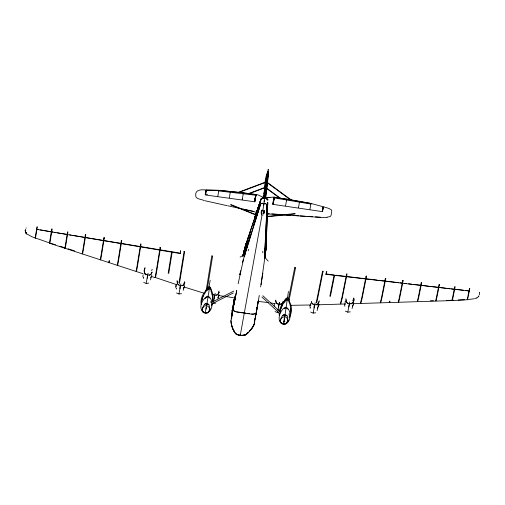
<?xml version="1.0" encoding="UTF-8"?>
<svg xmlns="http://www.w3.org/2000/svg" width="505" height="505" viewBox="0 0 505 505"><rect width="100%" height="100%" fill="white"/><g stroke="black" fill="none" stroke-linecap="round" stroke-linejoin="round"><path stroke-width="0.76" d="M261.672 210.636L261.306 211.279L261.464 210.25L261.388 213.173L261.363 210.825M278.975 312.797L279.322 315.575M279.429 313.264L279.536 315.183M36.581 229.371L180.38 253.598L180.405 250.676L180.664 251.345M180.38 253.598L180.38 253.156L81.507 236.839M380.707 302.672L381.799 298.354A97.774 3.099 -81.5 0 0 382.19 296.467L385.807 278.369M284.012 321.9L284.012 322.487M352.989 303.713L452.164 300.582L467.497 299.73L467.542 299.301M232.881 311.358L233.859 304.098L235.601 297.23M360.425 303.189L361.63 298.468A105.981 3.358 -81.5 0 0 362.072 296.353L366.119 276.077A98.469 3.125 -81.5 0 0 365.986 276.38M360.835 303.252L362.041 298.524A105.981 3.358 -81.5 0 0 362.483 296.416L366.529 276.14M340.351 303.808L341.683 298.619A116.024 3.68 -81.5 0 0 342.163 296.284L346.645 273.861M340.774 303.871L342.1 298.682A116.024 3.68 -81.5 0 0 342.586 296.347L347.068 273.925M65.246 248.252L65.77 245.405A76.312 1.225 -82.2 0 0 66.048 243.757L67.935 231.959M261.483 215.401L261.805 213.697M217.851 196.161L218.861 190.334L243.397 192.853L255.839 194.501L254.653 201.438L254.722 200.756M267.246 218.804L267.707 202.391M267.278 218.583L267.423 213.792M267.498 210.774L267.726 202.846M267.252 218.766L267.416 214.032M267.48 211.178L267.751 202.644M327.063 217.163L329.885 216.645L330.838 215.957L331.223 214.669L331.791 210.579L331.179 209.701L328.704 208.376L323.326 206.753L322.474 211.633L272.839 204.355L274.152 197.057L267.12 197.581L264.847 197.234C263.932 199.204 267.353 198.137 267.82 199.791M262.935 209.947L264.873 197.973M261.022 284.631L264.311 261.432L267.006 205.099A2.897 1.483 7.3 0 0 264.159 203.452L263.881 203.414A2.897 1.483 7.3 0 0 260.593 204.184L243.675 258.491L238.139 283.747M235.002 297.584L235.128 297.912M265.384 241.895L267.12 205.175A3.099 1.584 7.3 0 0 264.033 203.389L264.033 203.389A3.099 1.584 7.3 0 0 260.46 204.222L253.908 224.839L260.46 204.222M212.586 301.226L212.397 296.025L210.939 290.905M213.142 300.879C213.173 296.53 213.236 291.038 209.386 288.21C203.78 290.842 200.087 298.329 201.16 304.464M265.302 243.429L264.551 257.777M267.208 218.577L265.706 250.512M267.29 218.488L266.097 244.71A536.468 275.061 7.3 0 1 264.885 257.948M82.189 253.8L82.852 250.215A83.319 1.338 -82.2 0 0 83.098 248.725L85.383 234.61A75.529 1.212 -82.2 0 0 85.313 234.894M82.599 253.857L83.262 250.272A83.319 1.338 -82.2 0 0 83.508 248.782L85.793 234.667A75.529 1.212 -82.2 0 0 85.724 234.951M289.163 317.853L289.226 316.622M310.133 308.422L310.19 307.286M266.375 176.056L268.073 171.34L266.981 187.33M265.699 197.07L267.65 175.431L266.69 177.04L265.359 181.421M310.31 305.784L310.461 303.398M344.953 304.85L345.205 301.321M49.818 243.202L50.273 240.689A71.319 1.143 -82.2 0 0 50.506 239.282L52.173 228.992M176.119 286.663L176.27 284.283M265.056 254.716L264.822 257.998L265.712 249.912L264.936 257.613M265.295 251.604L265.396 250.259M265.157 254.836L265.573 249.337M108.758 262.385L108.941 261.678M35.129 238.089L35.483 236.163A64.672 1.035 -82.2 0 0 35.602 235.406L36.985 226.859M35.445 238.133L35.798 236.207A64.672 1.035 -82.2 0 0 35.918 235.45L37.301 226.903M136.091 271.236L136.994 266.463A105.981 1.698 -82.2 0 0 137.341 264.342L140.636 243.959A98.469 1.578 -82.2 0 0 140.554 244.268M155.098 277.415L176.617 284.65M155.521 277.472L156.512 272.239A116.024 1.862 -82.2 0 0 156.904 269.897L160.546 247.355A108.038 1.736 -82.2 0 0 160.451 247.684M265.643 197.165L265.561 192.165L267.656 175.431M285.577 205.743L286.802 199.039L311.017 203.464L309.956 209.278M244.571 252.588L244.685 251.155M389.273 302.224L389.671 301.1M389.683 302.287L390.081 301.163M143.597 278.482L143.666 277.674M176.403 289.024L176.472 288.216M283.753 321.319L283.715 321.622M177.097 280.546L177.305 283.589L178.997 285.382M345.925 298.733L346.133 301.769L347.825 303.568M264.904 256.723L265.138 255.006M144.758 268.647C141.678 273.88 150.711 278.217 151.98 272.069M263.812 212.706C264.096 208.716 264.317 214.044 263.761 213.104M268.243 169.554L267.846 172.672M417.307 301.327L418.159 297.982A83.319 2.645 -81.5 0 0 418.468 296.498L421.277 282.459M417.717 301.39L418.569 298.045A83.319 2.645 -81.5 0 0 418.879 296.561L421.688 282.522M261.117 199.103A3.099 1.591 7.3 0 1 264.683 198.263L264.721 197.935L263.187 197.84M144.878 268.969L145.03 267.473M109.181 262.322L109.351 261.735M243.574 254.438L243.265 254.741M264.772 257.802L265.403 252.38M234.667 298.72L234.516 298.335L233.708 302.76L234.099 301.081M435.613 300.822L436.282 298.184A76.312 2.418 -81.5 0 0 436.623 296.549L439.034 284.517M436.023 300.879L436.768 297.887A77.353 2.456 -81.5 0 0 437.033 296.612L439.445 284.574L439.249 285.205M451.906 300.33L452.486 297.988A71.319 2.26 -81.5 0 0 452.777 296.587L454.746 286.638M452.316 300.387L452.897 298.051A71.319 2.26 -81.5 0 0 453.187 296.643L455.156 286.701M265.226 254.166L265.472 251.761M100.287 259.374L100.255 259.797L101 255.663A90.584 1.452 -82.2 0 0 101.284 253.964L103.904 237.748A82.946 1.332 -82.2 0 0 103.828 238.038M100.697 259.431L100.672 259.854L101.41 255.719A90.584 1.452 -82.2 0 0 101.694 254.015L104.32 237.798M240.917 335.118A1.332 1.143 10.4 0 1 240.235 335.175L240.197 335.547L240.412 334.474M240.197 335.547L240.247 335.162M117.293 264.816L117.248 265.34L118.075 260.788A97.774 1.565 -82.2 0 0 118.385 258.888L121.333 240.696A90.212 1.446 -82.2 0 0 121.251 240.992M205.977 190.031L205.175 194.924L254.842 201.792L254.962 200.788M261.426 210.598L261.135 213.135M261.502 211.803L261.546 211.406M261.508 212.327L261.432 212.883M263.503 210.528L263.357 211.683M263.793 212.258L263.982 210.964M263.73 213.318L263.806 212.782M235.052 297.047L235.141 296.296M264.096 211.772L263.945 213.501M265.605 197.55L268.224 176.523L268.464 172.666L268.092 171.182C263.881 178.909 265.365 188.75 263.275 197.215M242.293 199.014L242.223 199.696L243.397 192.853L218.861 190.328L206.242 190.088L205.686 193.188M267.24 175.816L265.106 192.67L263.679 196.786M264.222 210.995L264.109 211.677L264.267 210.648L263.863 211.645M205.548 193.958L205.497 194.475L206.242 190.088L218.861 190.334M264.494 257.733L265.826 245.342M265.952 194.135L267.063 180.298L266.066 182.09L264.696 187.544M261.565 214.6L261.836 212.586M262.101 211.582L262.272 210.03L262.127 210.692M290.425 312.885L290.596 308.258M205.705 309.982L205.245 312.923M232.3 311.598A75.112 38.468 7.3 0 1 232.237 310.55L232.571 309.167M232.205 310.556L232.42 309.59M232.054 314.072L231.732 316.029A75.112 38.468 7.3 0 1 231.669 314.981M233.739 301.927L233.802 302.022M232.521 312.077L232.717 310.531M232.893 309.073L233.089 307.551M233.285 306.03L233.607 303.587M233.607 304.553L232.938 309.792L234.383 311.093A6.129 5.265 10.4 0 0 237.129 312.084L251.66 314.154A6.129 5.265 10.4 0 0 254.558 313.965L256.281 313.119L259.28 295.368M233.865 303.063L234.547 297.773M234.787 298.973L235.185 295.886M243.101 256.117L243.65 254.324M243.827 253.169L243.549 255.511L243.896 253.074L243.498 254.564M243.82 255.511L244.691 249.091M244.584 251.951L244.054 253.819M243.442 254.552L244.982 248.839M244.186 255.012L245.215 246.989L242.943 256.123M244.843 252.576L245.771 245.285L244.521 254.286M246.137 245.127L245.884 247.57M245.241 252.872L246.768 242.444M246.446 243.675L246.427 243.801M244.603 254.937L246.901 247.747L248.252 237.476L248.694 237.161M248.883 241.339L250.24 231.618M255.063 318.125L254.261 322.203M255.259 316.572L255.461 315.025M254.993 318.718L254.293 322.02M255.978 313.643L255.827 314.785L256.742 310.55M256.306 312.361L256.591 310.114M256.856 308.624L256.205 313.113M256.382 314.003L256.584 312.589L256.218 313.977M265.289 243.681L266.375 233.815M264.948 250.316L266.242 240.039M264.689 255.644L265.857 245.165M265.756 247.923L264.67 257.159L265.851 248.195M353.954 298.449C355.343 304.37 345.691 305.954 346.013 299.711M201.274 302.154L203.237 295.848M233.304 305.872L233.607 304.73M64.905 247.652L64.836 248.258L65.423 244.982A77.353 1.244 -82.2 0 0 65.631 243.7L67.525 231.902M322.417 210.263L322.304 211.115L323.086 206.741L311.017 203.458L274.354 197.259L286.771 199.14M264.45 258.074L264.652 256.572M264.86 255.069L265.1 253.34M234.049 300.45L233.79 302.508M234.011 300.791L233.891 301.1M26.752 233.929L25.458 232.186L25.42 229.276M233.531 304.029L233.487 305.487M233.992 300.847L234.061 300.431M272.839 204.355L272.978 203.351M322.474 211.633L322.613 210.629M244.363 251.37L244.868 249.457M264.822 257.664L265.15 255.347M287.547 297.672L288.431 291.442M210.175 280.325L209.013 286.505L209.562 286.569L209.127 290.236L206.558 306.024M264.772 197.474L265.561 192.184L263.705 196.887M265.359 193.554L265.561 192.184L265.813 192.796M273.23 203.395L273.142 204.077L274.392 197.146L273.363 202.701M49.49 242.533L49.402 243.208L49.862 240.632A71.319 1.143 -82.2 0 0 50.096 239.225L51.762 228.935M263.042 213.937L263.155 213.179M256.793 308.662L257.02 307.109M257.247 305.557L257.474 304.004M287.389 298.411C288.096 296.574 289.63 300.74 289.422 301.668M209.266 287.307C209.973 285.476 211.5 289.643 211.286 290.571M234.32 298.575L234.112 300.071L234.465 297.679M284.403 317.98L283.602 322.43M284.713 318.024L284.075 321.887L284.334 321.332M206.166 306.87L205.787 309.306M206.476 306.907L206.097 309.35M277.933 310.512L279.398 302.419L279.038 304.345L277.605 303.852L276.349 302.83L275.705 300.147M315.07 302.912L313.138 313.094L310.708 312.065M318.971 301.725C318.743 305.967 312.923 303.013 314.167 307.936M345.351 311.13L347.781 312.159L349.712 301.977M143.704 282.409L146.141 283.438L148.085 273.255M180.885 283.797L178.94 293.979L176.51 292.95M184.464 283.583C183.454 286.865 178.808 284.012 179.982 288.816M208.931 289.094L209.468 288.469M213.678 301.359L215.162 293.266M234.314 298.707L234.37 298.24M287.383 300.084L287.503 299.307C292.01 303.467 292.647 311.781 289.542 317.02M234.358 298.404L234.421 297.918M244.786 254.015L245.739 247.917M245.979 246.389L246.737 242.621M273.312 202.821L273.723 200.491M263.78 205.062L263.951 204.014M234.402 298.114L234.446 297.849M141.053 244.016L137.758 264.399A105.981 1.698 -82.2 0 1 137.404 266.52L136.489 271.475M168.197 273.237L171.605 252.159L172.155 252.203L168.746 273.312M211.803 255.751L207.183 284.283A128.504 2.083 -82.2 0 1 206.696 287.212L206.147 290.4M233.758 302.457L234.509 297.836M244.584 256.496L244.957 254.173L240.127 257.102M262.941 214.625L262.77 215.622M257.291 306.642L258.175 301.214M258.377 300.387L256.736 309.9M260.637 286.947L262.865 273.148M254.867 199.557L255.177 197.846M261.142 198.901C262.051 197.348 265.112 199.437 264.847 197.234C261.937 198.414 255.637 191.3 255.637 196.748M299.635 201.224L298.468 207.719M205.661 193.074L205.907 191.711M233.758 302.766L234.585 297.868M234.206 300.816L233.764 303.518L234.269 300.885M234.307 300.033L234.623 298.139M231.94 314.268L235.059 297.855M207.404 288.14L207.536 287.326A128.504 2.083 -82.2 0 0 208.022 284.397L212.643 255.865A123.656 2.001 -82.2 0 0 212.428 256.483M319.293 300.803L318.327 303.675L316.244 304.938M353.936 299.869L352.97 302.741L350.887 304.004M25.534 231.827L25.477 232.142L25.25 230.261L25.458 232.205L26.759 233.916L25.458 232.186L25.25 230.255M478.746 296.315L478.86 295.696M264.153 201.419L264.355 200.251L264.115 201.413M178.985 282.819L179.591 279.271A124.482 2.001 -82.2 0 0 180.026 276.645L184.123 251.313A117.154 1.887 -82.2 0 0 184.022 251.641M278.507 307.438L279.012 304.509M348.81 307.002L349.321 304.073M109.118 260.694L108.973 261.514M109.528 260.75L109.383 261.571M147.176 278.274L147.694 275.345M214.259 298.285L214.77 295.356M233.966 302.792L234.08 302.135M254.842 201.792L256.098 194.482L255.719 196.584M261.868 216.014L240.38 334.695M179.427 283.507L180.14 279.347A124.482 2.001 -82.2 0 0 180.575 276.721L184.672 251.389A117.154 1.887 -82.2 0 0 184.571 251.717M263.174 197.966L264.721 197.979M205.396 193.39L205.996 190.044C201.823 189.463 194.993 189.419 195.694 195.359C194.993 199.437 202.063 199.147 204.096 200.554M254.842 200.062L255.221 197.973M255.467 196.584L255.839 194.501L255.397 196.698M205.434 193.144L205.857 190.821M254.873 199.835L255.839 194.501M255.088 200.056L255.467 197.966M283.576 323.333L283.412 324.027M284.7 317.127L287.553 297.628M233.525 303.966L233.241 305.544L233.499 304.155M233.285 306.15L233.544 304.711M232.407 309.142L232.496 309.603M231.997 312.361L233.499 303.941M232.369 310.581L232.281 310.12M232.13 312.418L231.643 315.139A75.112 38.468 7.3 0 0 231.713 316.193M233.064 307.785L232.653 309.3M233.272 306.264L233.525 304.856M230.918 320.782L233.026 309.622M255.24 317.026L255.549 315.347M256.42 312.563L256.338 312.999L256.584 312.589M255.082 199.74L255.416 197.935M273.11 202.65L274.019 197.745M273.394 202.473L273.678 200.952M273.962 199.431L274.247 197.903L310.916 204.077M322.657 209.057L322.947 207.511M322.594 210.774L323.213 207.429M205.39 193.049L205.668 191.591M322.903 209.083L323.194 207.536M273.123 202.316L273.47 200.504M273.584 199.904L273.918 198.149M273.836 199.904L274.164 198.2M322.96 207.321L322.594 209.209M323.017 208.306L323.219 207.277M479.605 294.768L479.567 292.439A21.608 0.669 -81.6 0 0 479.504 292.679M295.564 267.682L289.914 296.069A128.504 4.053 -81.5 0 1 289.308 298.979L289.138 299.787M256.281 311.844L256.534 310.581M256.786 309.319L257.165 307.419M329.853 296.265L334.045 275.269L334.588 275.377L330.403 296.347M402.788 280.319L399.562 296.454A90.584 2.872 -81.5 0 1 399.209 298.139L398.275 302.186M403.198 280.382L399.973 296.511A90.584 2.872 -81.5 0 1 399.619 298.202L398.653 302.306M467.914 296.334L469.48 288.469M468.23 296.378L469.795 288.513M478.772 296.397L476.859 298M234.187 300.974L234.806 297.887M234.175 301.536L235.437 295.368M240.184 272.233L240.5 270.693M239.806 274.72L240.121 273.18M239.869 274.802L240.184 273.255M233.966 331.248C234.793 333.805 238.076 335.465 240.273 335.15A1.218 1.042 10.4 0 0 240.86 335.08M268.048 170.141L268.237 169.434M229.333 197.872L230.419 191.439M25.465 232.186L26.765 233.884L25.471 232.167M316.793 302.451L317.563 298.922A124.482 3.939 -81.5 0 0 318.099 296.315L323.131 271.116A117.154 3.712 -81.5 0 0 322.966 271.438M316.105 302.975L317.014 298.846A124.482 3.939 -81.5 0 0 317.557 296.233L322.581 271.04A117.154 3.712 -81.5 0 0 322.424 271.355M290.299 314.804C291.271 310.373 290.811 305.506 288.791 301.428M279.12 311.654C280.294 307.04 282.901 300.677 287.452 299.478M279.903 311.396L282.238 305.178M117.684 265.34L118.486 260.845A97.774 1.565 -82.2 0 0 118.801 258.939L121.743 240.746A90.212 1.446 -82.2 0 0 121.661 241.049M201.754 300.286L202.562 297.47M277.668 311.869L277.472 312.601L275.042 311.572M233.746 302.552L234.086 301.22M213.413 302.716L213.217 303.442L215.812 303.133M233.739 302.59L234.049 301.327M144.493 269.828C144.885 266.268 143.066 274.922 146.197 274.84M467.497 299.73L467.946 297.773A64.672 2.052 -81.5 0 0 468.097 297.022M243.492 254.16L244.824 248.959M243.517 255.587L244.527 251.793M242.495 262.512L243.303 259.475M202.947 307.57C200.365 311.389 204.853 313.592 208.035 312.349M318.522 305.986L318.933 304.603M353.165 305.052L353.778 302.981M318.889 304.597L317.083 310.48M353.532 303.663L352.054 308.523M151.898 274.941L150.408 279.802M184.697 285.483L183.214 290.343M217.92 298.411L218.974 294.952M246.838 241.712L245.07 247.589L244.167 255.429M245.14 247.595L245.765 245.329M244.982 249.173L246.528 243.568M244.906 249.129L246.219 245.032M244.508 251.951L246.15 246.509M246.901 247.747L253.908 224.839M279.89 310.79L282.97 304.054L285.571 300.974M219.056 292.079C218.728 295.173 214.518 296.22 212.523 294.017M283.305 301.232L282.017 303.631L279.038 304.345M152.125 272.214L150.787 274.638L149.259 275.275M184.925 282.756L183.593 285.18L182.059 285.817M219.202 292.225L217.863 294.649L216.336 295.286M283.45 301.371L282.112 303.802L280.578 304.439M254.911 217.005L261.186 198.661M260.908 199.488L246.775 241.636A536.468 275.061 7.3 0 0 242.855 256.06M254.905 217.049L260.864 199.816M288.816 319.835L288.222 321.281M254.937 216.828L260.889 199.614M260.959 199.633L246.737 241.952A536.468 275.061 7.3 0 0 242.981 255.618M210.661 308.738L208.824 311.604M380.297 302.766L381.389 298.297A97.774 3.099 -81.5 0 0 381.78 296.403L385.397 278.305A90.212 2.86 -81.5 0 0 385.271 278.602M469.309 291.019L325.845 274.322L325.99 273.899L334.241 275.017M325.845 274.322L326.842 271.538L326.142 272.069M211.791 304.666L212.144 303.701M212.7 303.379L211.38 305.916M352.761 300.835L353.841 297.969M151.67 270.68L152.213 269.247M234.547 299.534L234.276 300.292L234.692 299.124M467.182 299.686L467.63 297.723A64.672 2.052 -81.5 0 0 467.781 296.972M219.157 294.952L217.832 297.754M240.247 335.282L240.228 335.32A6.786 3.478 7.3 0 1 235.665 333.704L232.944 329.184M183.826 283.665L184.735 281.563M218.406 292.433L219.012 291.031M248.189 250.739L248.801 249.312M268.003 176.283L268.079 171.34M283.665 302.299C284.511 300.772 285.458 297.533 287.642 297.899M205.529 291.196C206.027 289.832 208.489 284.738 210.055 287.591M202.909 296.574L206.072 291.29L208.439 289.352M267.435 182.255L267.909 175.91M317.304 308.208L317.645 307.551M289.517 316.597L289.952 315.77M286.594 323.181L287.099 322.48L287.553 319.305M206.488 290.325L207.183 289.1M203.073 307.305C206.09 302.773 212.548 308.429 208.237 312.235M286.922 323.08C285.615 325.005 281.973 324.469 280.704 322.752C279.978 319.968 281.329 316.711 283.374 314.823L286.771 315.303C288.039 317.677 288.191 321.161 286.55 323.421C284.902 324.62 281.537 324.273 280.61 322.329M285.312 300.204L286.941 298.487M254.274 324.109A75.851 38.841 7.3 0 1 251.572 328.869L249.268 331.501M287.85 321.849L286.985 322.708M205.099 298.701C205.952 296.959 208.723 295.987 209.771 298.07M208.597 312.096C207.113 313.637 203.78 313.15 202.562 311.49C201.804 308.77 203.262 305.563 205.238 303.72L208.634 304.206C209.941 306.686 210.055 310.423 208.161 312.658C206.375 313.51 202.934 313.302 202.347 311.067M249.312 331.299L250.095 330.428A75.239 38.532 7.3 0 0 251.522 328.641M265.106 192.67L265.561 192.165M266.324 186.206L265.27 188.157L263.844 193.832M245.133 335.055A6.786 3.478 7.3 0 1 241.971 335.509L245.733 334.783L249.331 331.52M248.485 332.145L245.733 334.55L241.99 335.282M248.498 332.366L245.676 334.752M265.851 246.648L265.889 246.326L265.39 252.083M261.06 198.989L263.137 198.042M248.731 237.268L248.195 237.653M233.897 301.03L232.212 310.67A75.112 38.468 7.3 0 0 232.281 311.724M207.965 288.033L208.817 287.383M282.838 315.354L283.816 314.975L286.31 315.328L287.105 315.96M204.702 304.25L205.68 303.871L208.174 304.231L208.969 304.856M255.928 313.138L256.231 312.93L254.192 324.096A75.03 38.424 7.3 0 1 250.057 330.636M284.252 308.65C285.287 307.577 287.231 307.785 287.894 309.167M285.874 300.273L286.821 299.774M211.563 302.4L233.645 291.145M211.923 303.858L233.31 292.957M255.599 313.334L254.892 313.649M286.512 323.219C291.707 320.309 291.158 309.78 286.335 307.343M208.35 312.115C213.552 309.218 213.034 298.689 208.218 296.246M245.733 334.783L245.089 335.023A6.716 3.44 7.3 0 1 239.08 335.124M286.19 323.452C274.777 325.776 279.189 309.521 285.552 307.236M237.306 192.708L265.138 182.242M238.688 192.531L265.062 182.614M248.207 193.712L264.323 187.652M248.858 193.806L264.241 188.024M233.14 308.296L232.685 308.435L231.606 318.977M233.108 308.479L232.653 308.618M474.75 298.581L476.846 297.931M315.732 312.784L313.138 313.094M350.382 311.85L347.781 312.159M148.735 283.122L146.141 283.438M181.535 293.664L178.94 293.979M285.331 323.566L285.944 323.421M207.435 296.132C202.852 298.436 198.042 307.356 202.89 311.617M474.05 298.802L467.504 299.579M266.911 216.43L295.059 213.602M266.924 216.784L295.072 213.956M267.12 197.581L269.967 197.329M453.711 300.21L446.704 300.412M458.306 300.002L464.436 299.717M345.401 303.959L318.093 304.805M430.424 300.791L433.473 300.721M290.691 305.329L311.061 304.963M269.001 213.994L282.295 214.776M327.044 217.402L321.357 217.453L283.797 214.884M267.12 205.175L266.255 226.593M258.112 301.371L268.351 302.628M277.472 312.601L278.773 312.645M312.393 216.727L307.091 216.393M315.391 216.904L320.631 217.219M271.785 213.861L277.049 214.234M278.552 214.347L282.314 214.619M286.133 214.89L290.773 215.218M293.089 215.389L298.512 215.774M300.071 215.887L305.531 216.279M218.772 190.947L255.732 195.233M459.095 289.744L451.495 288.892M459.866 289.826L463.508 290.23M465.692 290.47L467.876 290.71M365.658 278.735L377.229 280.105M404.278 283.305L406.247 283.539M424.516 285.697L413.14 284.353M335.8 275.2L364.881 278.646M378.769 280.288L398.578 282.63M400.074 282.813L402.315 283.078M408.545 283.81L411.607 284.176M425.254 285.786L428.385 286.158M429.944 286.341L445.536 288.185M447.026 288.361L450.005 288.715M206.015 194.16L207.492 194.349M243.366 192.954L255.801 194.614M218.785 295.577L224.169 296.334M225.703 296.555L233.392 297.641M245.859 313.144L237.198 311.907A6.066 5.208 10.4 0 1 236.782 311.837M247.305 313.352L249.47 313.655M283.374 321.534L284.921 321.754M270.655 302.962L275.263 303.625M52.956 232.079L40.242 229.857M54.452 232.325L55.948 232.578M57.437 232.824L62.67 233.695M69.658 234.863L71.136 235.109M72.619 235.355L80.762 236.712M63.352 233.809L67.436 234.497M245.266 249.192L244.66 251.402M37.332 229.352L38.79 229.605M227.067 205.649L204.822 200.725M227.831 205.813L240.62 208.571M242.817 209.045L253.068 211.248L256.281 212.39M241.346 208.887L253.062 211.412M264.708 198.143L266.23 198.484L267.858 199.961M184.047 286.991L204.222 293.266M50.311 243.164L55.506 244.811M59.956 246.225L65.151 247.873M68.042 248.788L74.557 250.859M49.541 243.227L143.085 273.723M151.311 276.412L155.111 277.649L156.089 272.182A116.024 1.862 -82.2 0 0 156.481 269.834L160.123 247.298A108.038 1.736 -82.2 0 0 160.028 247.627M49.566 242.924L32.011 236.826L27.358 234.213M314.703 304.837L312.014 303.322L311.433 301.668M180.519 285.723L177.829 284.208L177.186 281.525M237.003 334.222L238.549 334.79M231.183 204.695L256.71 214.978M230.318 204.727L256.578 215.307M267.574 182.583L291.511 200.15M267.524 182.955L290.205 199.601M266.381 187.942L280.243 198.111M266.337 188.314L279.568 198.023M313.182 304.502L311.869 303.454L311.263 301.782M277.523 304.004L276.203 302.962L275.528 300.248M212.397 294.156L213.274 294.851M235.261 333.06L235.721 333.483M262.834 295.741L280.723 312.223M261.931 297.022L279.82 313.504M267.846 199.614L267.328 199.046L267.801 199.847M281.051 322.72C277.958 318.39 285.71 314.066 287.478 318.977M268.161 261.098L264.563 256.969L264.601 257.904M280.351 321.767L280.692 322.196M201.899 310.171L202.189 310.663M234.623 332.05L232.59 327.934A75.239 38.532 7.3 0 1 231.599 324.797M232.571 328.143A75.03 38.424 7.3 0 1 230.993 320.789A75.112 38.468 7.3 0 0 232.502 328.143L233.499 330.219M279.833 320.713L280.06 321.275M210.25 288.355L210.61 289.586M210.8 301.517L210.951 302.609M212.327 295.88L212.453 297.161M289.087 313.706L289.207 315.24M262.72 251.294L262.796 252.816M310.259 307.191A4.072 3.497 10.4 0 1 309.937 305.38M317.98 305.607A4.072 3.497 10.4 0 1 318.005 306.529M274.594 306.693A4.072 3.497 10.4 0 1 274.524 304.004M344.902 306.257A4.072 3.497 10.4 0 1 344.58 304.446M352.648 305.594A4.072 3.497 10.4 0 1 352.395 306.472M288.469 298.859A128.504 4.053 -81.5 0 0 289.075 295.943L294.718 267.555A123.656 3.901 -81.5 0 0 294.554 267.808M295.393 267.934A123.656 3.901 -81.5 0 1 295.558 267.713M402.674 280.61A82.946 2.632 -81.5 0 1 402.788 280.3M366.396 276.443A98.469 3.125 -81.5 0 1 366.535 276.128M176.062 288.071A4.072 3.497 10.4 0 1 175.999 285.382M183.807 287.408A4.072 3.497 10.4 0 1 183.555 288.286M143.262 277.529A4.072 3.497 10.4 0 1 143.193 274.84M151.008 276.866A4.072 3.497 10.4 0 1 150.755 277.744M26.108 228.222A21.608 0.36 -82.2 0 1 26.184 227.85M104.245 238.095A82.946 1.332 -82.2 0 1 104.32 237.779M238.53 334.979A6.716 3.44 7.3 0 1 235.721 333.691M232.325 311.421A75.112 38.468 7.3 0 1 232.256 310.367M232.395 311.408A75.03 38.424 7.3 0 1 232.332 310.354A74.822 38.273 7.5 0 0 232.363 311.402M234.617 332.265A70.599 36.095 7.5 0 1 232.994 329.184M248.555 332.385A69.614 35.647 7.3 0 1 245.796 334.809M254.261 324.109A75.756 38.797 7.3 0 1 251.553 328.862M231.378 323.743A75.239 38.532 7.3 0 1 231.202 322.689M235.961 311.623A6.066 5.208 10.4 0 1 234.465 310.922M242.848 256.111A536.468 274.726 7.3 0 1 246.768 241.699M242.993 255.53A536.468 274.726 7.3 0 1 246.743 241.882M261.931 198.301A2.897 1.483 7.3 0 1 264.563 198.093M254.211 323.894A75.239 38.532 7.3 0 1 252.159 327.726M254.129 313.876A6.066 5.208 10.4 0 1 251.635 313.965M266.129 244.458A536.468 274.726 7.3 0 1 264.917 257.676M266.103 244.641A536.468 274.726 7.3 0 1 264.898 257.859M267.265 199.058A2.897 1.483 7.3 0 1 267.688 199.778M264.689 198.263A3.099 1.591 7.3 0 1 267.776 200.049M266.135 244.388A536.468 275.061 7.3 0 1 264.923 257.626M236.731 290.59L233.468 306.617L236.738 290.609M269.014 213.83L267.568 214L269.014 213.836"/></g></svg>
